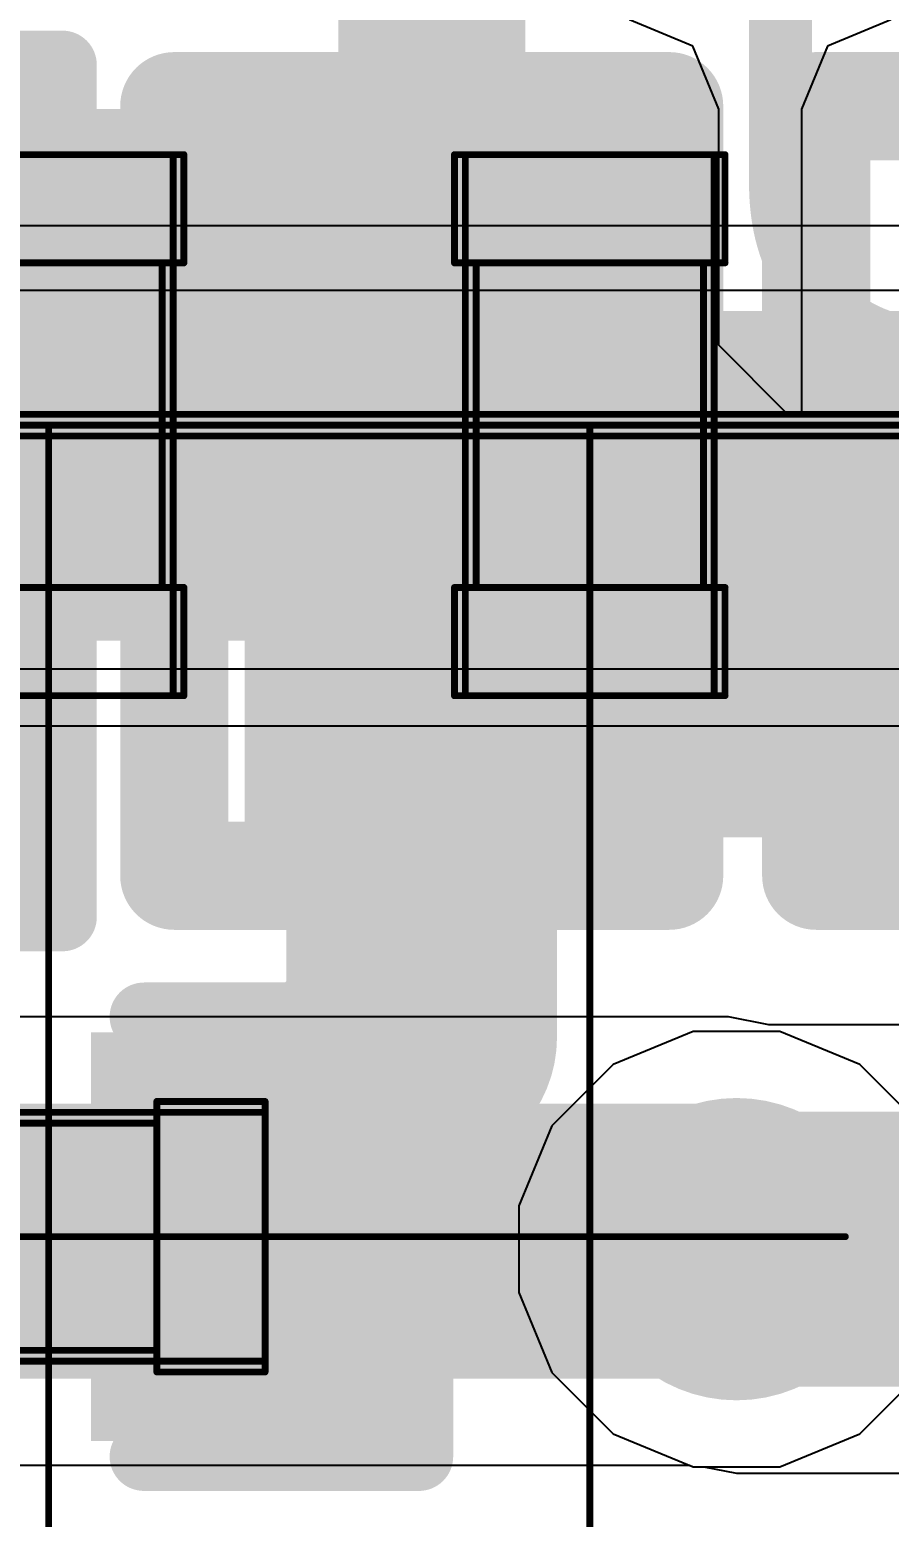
# Model space of a CAD drawing. Header units: inches. Extents: x 0 to 323, y -26 to 38.
# Drawn here: x 16.214 to 17.803, y 0.318 to 3.068 of the extents above; entities that cross this region are included whole.
import ezdxf

# ---------------------------------------------------------------- set-up
doc = ezdxf.new("R2010")
doc.units = ezdxf.units.IN
for name, color, linetype in [('Bottom Layer', 5, 'Continuous'), ('Bottom Overlay', 54, 'Continuous'), ('Bottom Solder', 6, 'Continuous'), ('Drill Drawing', 1, 'Continuous'), ('GND', 76, 'Continuous'), ('Mechanical 3', 76, 'Continuous'), ('Power', 16, 'Continuous'), ('Top Layer', 1, 'Continuous'), ('Top Overlay', 2, 'Continuous'), ('Top Paste', 8, 'Continuous'), ('Top Solder', 216, 'Continuous'), ('Via Holes', 16, 'Continuous')]:
    doc.layers.add(name, color=color, linetype=linetype)
doc.styles.add('Arial', font='', dxfattribs={"height": 0.2})
doc.styles.get('Arial').set_extended_font_data('Arial')

# ---------------------------------------------------------------- blocks, each defined once
blk = doc.blocks.new('IND_0402_26')
at = {"layer": 'Top Layer'}
for points in [[(-0.55, 0.3), (-0.15, 0.3), (-0.15, -0.3), (-0.55, -0.3)], [(0.15, 0.3), (0.55, 0.3), (0.55, -0.3), (0.15, -0.3)]]:
    blk.add_hatch(color=1, dxfattribs=at).paths.add_polyline_path(points)
at = {"layer": 'Top Paste'}
for points in [[(-0.55, 0.3), (-0.15, 0.3), (-0.15, -0.3), (-0.55, -0.3)], [(0.15, 0.3), (0.55, 0.3), (0.55, -0.3), (0.15, -0.3)]]:
    blk.add_hatch(color=8, dxfattribs=at).paths.add_polyline_path(points)
at = {"layer": 'Top Solder'}
for points in [[(-0.55, 0.3), (-0.15, 0.3), (-0.15, -0.3), (-0.55, -0.3)], [(0.15, 0.3), (0.55, 0.3), (0.55, -0.3), (0.15, -0.3)]]:
    blk.add_hatch(color=216, dxfattribs=at).paths.add_polyline_path(points)
at = {"layer": 'Top Overlay'}
for points in [[(-0.3048, 0.4572, 0.2, 0.2, 0), (-0.7112, 0.4572, 0.2, 0.2, 0)], [(-0.7112, -0.4572, 0.2, 0.2, 0), (-0.7112, 0.4572, 0.2, 0.2, 0)], [(0.7112, 0.4572, 0.2, 0.2, 0), (-0.3048, 0.4572, 0.2, 0.2, 0)], [(0.7112, -0.4572, 0.2, 0.2, 0), (0.7112, 0.4572, 0.2, 0.2, 0)], [(-0.3048, -0.4572, 0.2, 0.2, 0), (-0.7112, -0.4572, 0.2, 0.2, 0)], [(0.7112, -0.4572, 0.2, 0.2, 0), (-0.3048, -0.4572, 0.2, 0.2, 0)]]:
    blk.add_lwpolyline(points, format="xyseb", dxfattribs=at)
for points in [[(-0.7612, 0.4572, 0.1, 0.1, 1), (-0.6612, 0.4572, 0.1, 0.1, 1)], [(-0.7612, 0.4572, 0.1, 0.1, 1), (-0.6612, 0.4572, 0.1, 0.1, 1)], [(-0.3548, 0.4572, 0.1, 0.1, 1), (-0.2548, 0.4572, 0.1, 0.1, 1)], [(-0.3548, 0.4572, 0.1, 0.1, 1), (-0.2548, 0.4572, 0.1, 0.1, 1)], [(0.6612, 0.4572, 0.1, 0.1, 1), (0.7612, 0.4572, 0.1, 0.1, 1)], [(0.6612, 0.4572, 0.1, 0.1, 1), (0.7612, 0.4572, 0.1, 0.1, 1)], [(-0.7612, -0.4572, 0.1, 0.1, 1), (-0.6612, -0.4572, 0.1, 0.1, 1)], [(-0.7612, -0.4572, 0.1, 0.1, 1), (-0.6612, -0.4572, 0.1, 0.1, 1)], [(-0.3548, -0.4572, 0.1, 0.1, 1), (-0.2548, -0.4572, 0.1, 0.1, 1)], [(-0.3548, -0.4572, 0.1, 0.1, 1), (-0.2548, -0.4572, 0.1, 0.1, 1)], [(0.6612, -0.4572, 0.1, 0.1, 1), (0.7612, -0.4572, 0.1, 0.1, 1)], [(0.6612, -0.4572, 0.1, 0.1, 1), (0.7612, -0.4572, 0.1, 0.1, 1)]]:
    blk.add_lwpolyline(points, format="xyseb", close=True, dxfattribs=at)
blk = doc.blocks.new('IND_0402_27')
at = {"layer": 'Top Layer'}
for points in [[(-0.55, 0.3), (-0.15, 0.3), (-0.15, -0.3), (-0.55, -0.3)], [(0.15, 0.3), (0.55, 0.3), (0.55, -0.3), (0.15, -0.3)]]:
    blk.add_hatch(color=1, dxfattribs=at).paths.add_polyline_path(points)
at = {"layer": 'Top Paste'}
for points in [[(-0.55, 0.3), (-0.15, 0.3), (-0.15, -0.3), (-0.55, -0.3)], [(0.15, 0.3), (0.55, 0.3), (0.55, -0.3), (0.15, -0.3)]]:
    blk.add_hatch(color=8, dxfattribs=at).paths.add_polyline_path(points)
at = {"layer": 'Top Solder'}
for points in [[(-0.55, 0.3), (-0.15, 0.3), (-0.15, -0.3), (-0.55, -0.3)], [(0.15, 0.3), (0.55, 0.3), (0.55, -0.3), (0.15, -0.3)]]:
    blk.add_hatch(color=216, dxfattribs=at).paths.add_polyline_path(points)
at = {"layer": 'Top Overlay'}
for points in [[(-0.3048, 0.4572, 0.2, 0.2, 0), (-0.7112, 0.4572, 0.2, 0.2, 0)], [(-0.7112, -0.4572, 0.2, 0.2, 0), (-0.7112, 0.4572, 0.2, 0.2, 0)], [(0.7112, 0.4572, 0.2, 0.2, 0), (-0.3048, 0.4572, 0.2, 0.2, 0)], [(0.7112, -0.4572, 0.2, 0.2, 0), (0.7112, 0.4572, 0.2, 0.2, 0)], [(-0.3048, -0.4572, 0.2, 0.2, 0), (-0.7112, -0.4572, 0.2, 0.2, 0)], [(0.7112, -0.4572, 0.2, 0.2, 0), (-0.3048, -0.4572, 0.2, 0.2, 0)]]:
    blk.add_lwpolyline(points, format="xyseb", dxfattribs=at)
for points in [[(-0.7612, 0.4572, 0.1, 0.1, 1), (-0.6612, 0.4572, 0.1, 0.1, 1)], [(-0.7612, 0.4572, 0.1, 0.1, 1), (-0.6612, 0.4572, 0.1, 0.1, 1)], [(-0.3548, 0.4572, 0.1, 0.1, 1), (-0.2548, 0.4572, 0.1, 0.1, 1)], [(-0.3548, 0.4572, 0.1, 0.1, 1), (-0.2548, 0.4572, 0.1, 0.1, 1)], [(0.6612, 0.4572, 0.1, 0.1, 1), (0.7612, 0.4572, 0.1, 0.1, 1)], [(0.6612, 0.4572, 0.1, 0.1, 1), (0.7612, 0.4572, 0.1, 0.1, 1)], [(-0.7612, -0.4572, 0.1, 0.1, 1), (-0.6612, -0.4572, 0.1, 0.1, 1)], [(-0.7612, -0.4572, 0.1, 0.1, 1), (-0.6612, -0.4572, 0.1, 0.1, 1)], [(-0.3548, -0.4572, 0.1, 0.1, 1), (-0.2548, -0.4572, 0.1, 0.1, 1)], [(-0.3548, -0.4572, 0.1, 0.1, 1), (-0.2548, -0.4572, 0.1, 0.1, 1)], [(0.6612, -0.4572, 0.1, 0.1, 1), (0.7612, -0.4572, 0.1, 0.1, 1)], [(0.6612, -0.4572, 0.1, 0.1, 1), (0.7612, -0.4572, 0.1, 0.1, 1)]]:
    blk.add_lwpolyline(points, format="xyseb", close=True, dxfattribs=at)
blk = doc.blocks.new('C___0402_33')
at = {"layer": 'Top Layer'}
for points in [[(-0.6985, -0.3175), (-0.6985, 0.3175), (-0.2413, 0.3175), (-0.2413, -0.3175)], [(0.2413, -0.3175), (0.2413, 0.3175), (0.6985, 0.3175), (0.6985, -0.3175)]]:
    blk.add_hatch(color=1, dxfattribs=at).paths.add_polyline_path(points)
at = {"layer": 'Top Paste'}
for points in [[(-0.6985, -0.3175), (-0.6985, 0.3175), (-0.2413, 0.3175), (-0.2413, -0.3175)], [(0.2413, -0.3175), (0.2413, 0.3175), (0.6985, 0.3175), (0.6985, -0.3175)]]:
    blk.add_hatch(color=8, dxfattribs=at).paths.add_polyline_path(points)
at = {"layer": 'Top Solder'}
for points in [[(-0.7585, -0.3775), (-0.7585, 0.3775), (-0.1813, 0.3775), (-0.1813, -0.3775)], [(0.1813, -0.3775), (0.1813, 0.3775), (0.7585, 0.3775), (0.7585, -0.3775)]]:
    blk.add_hatch(color=216, dxfattribs=at).paths.add_polyline_path(points)
at = {"layer": 'Top Overlay'}
for points in [[(-0.2794, 0.4064, 0.127, 0.127, 0), (-0.7874, 0.4064, 0.127, 0.127, 0)], [(-0.7874, -0.4064, 0.127, 0.127, 0), (-0.7874, 0.4064, 0.127, 0.127, 0)], [(0.7874, 0.4064, 0.127, 0.127, 0), (0.2794, 0.4064, 0.127, 0.127, 0)], [(0.7874, -0.4064, 0.127, 0.127, 0), (0.7874, 0.4064, 0.127, 0.127, 0)], [(-0.2794, -0.4064, 0.127, 0.127, 0), (-0.7874, -0.4064, 0.127, 0.127, 0)], [(0.7874, -0.4064, 0.127, 0.127, 0), (0.2794, -0.4064, 0.127, 0.127, 0)]]:
    blk.add_lwpolyline(points, format="xyseb", dxfattribs=at)
for points in [[(-0.8191, 0.4064, 0.0635, 0.0635, 1), (-0.7556, 0.4064, 0.0635, 0.0635, 1)], [(-0.8191, 0.4064, 0.0635, 0.0635, 1), (-0.7556, 0.4064, 0.0635, 0.0635, 1)], [(-0.3111, 0.4064, 0.0635, 0.0635, 1), (-0.2477, 0.4064, 0.0635, 0.0635, 1)], [(0.2477, 0.4064, 0.0635, 0.0635, 1), (0.3111, 0.4064, 0.0635, 0.0635, 1)], [(0.7556, 0.4064, 0.0635, 0.0635, 1), (0.8191, 0.4064, 0.0635, 0.0635, 1)], [(0.7556, 0.4064, 0.0635, 0.0635, 1), (0.8191, 0.4064, 0.0635, 0.0635, 1)], [(-0.8191, -0.4064, 0.0635, 0.0635, 1), (-0.7556, -0.4064, 0.0635, 0.0635, 1)], [(-0.8191, -0.4064, 0.0635, 0.0635, 1), (-0.7556, -0.4064, 0.0635, 0.0635, 1)], [(-0.3111, -0.4064, 0.0635, 0.0635, 1), (-0.2477, -0.4064, 0.0635, 0.0635, 1)], [(0.2477, -0.4064, 0.0635, 0.0635, 1), (0.3111, -0.4064, 0.0635, 0.0635, 1)], [(0.7556, -0.4064, 0.0635, 0.0635, 1), (0.8191, -0.4064, 0.0635, 0.0635, 1)], [(0.7556, -0.4064, 0.0635, 0.0635, 1), (0.8191, -0.4064, 0.0635, 0.0635, 1)]]:
    blk.add_lwpolyline(points, format="xyseb", close=True, dxfattribs=at)
blk = doc.blocks.new('C___0402_35')
at = {"layer": 'Top Layer'}
for points in [[(-0.6985, -0.3175), (-0.6985, 0.3175), (-0.2413, 0.3175), (-0.2413, -0.3175)], [(0.2413, -0.3175), (0.2413, 0.3175), (0.6985, 0.3175), (0.6985, -0.3175)]]:
    blk.add_hatch(color=1, dxfattribs=at).paths.add_polyline_path(points)
at = {"layer": 'Top Paste'}
for points in [[(-0.6985, -0.3175), (-0.6985, 0.3175), (-0.2413, 0.3175), (-0.2413, -0.3175)], [(0.2413, -0.3175), (0.2413, 0.3175), (0.6985, 0.3175), (0.6985, -0.3175)]]:
    blk.add_hatch(color=8, dxfattribs=at).paths.add_polyline_path(points)
at = {"layer": 'Top Solder'}
for points in [[(-0.7585, -0.3775), (-0.7585, 0.3775), (-0.1813, 0.3775), (-0.1813, -0.3775)], [(0.1813, -0.3775), (0.1813, 0.3775), (0.7585, 0.3775), (0.7585, -0.3775)]]:
    blk.add_hatch(color=216, dxfattribs=at).paths.add_polyline_path(points)
at = {"layer": 'Top Overlay'}
for points in [[(-0.7874, 0.4064, 0.127, 0.127, 0), (-0.7874, -0.4064, 0.127, 0.127, 0)], [(-0.2794, 0.4064, 0.127, 0.127, 0), (-0.7874, 0.4064, 0.127, 0.127, 0)], [(0.7874, 0.4064, 0.127, 0.127, 0), (0.2794, 0.4064, 0.127, 0.127, 0)], [(0.7874, 0.4064, 0.127, 0.127, 0), (0.7874, -0.4064, 0.127, 0.127, 0)], [(-0.2794, -0.4064, 0.127, 0.127, 0), (-0.7874, -0.4064, 0.127, 0.127, 0)], [(0.7874, -0.4064, 0.127, 0.127, 0), (0.2794, -0.4064, 0.127, 0.127, 0)]]:
    blk.add_lwpolyline(points, format="xyseb", dxfattribs=at)
for points in [[(-0.8191, 0.4064, 0.0635, 0.0635, 1), (-0.7556, 0.4064, 0.0635, 0.0635, 1)], [(-0.8191, 0.4064, 0.0635, 0.0635, 1), (-0.7556, 0.4064, 0.0635, 0.0635, 1)], [(-0.3111, 0.4064, 0.0635, 0.0635, 1), (-0.2477, 0.4064, 0.0635, 0.0635, 1)], [(0.2477, 0.4064, 0.0635, 0.0635, 1), (0.3111, 0.4064, 0.0635, 0.0635, 1)], [(0.7556, 0.4064, 0.0635, 0.0635, 1), (0.8191, 0.4064, 0.0635, 0.0635, 1)], [(0.7556, 0.4064, 0.0635, 0.0635, 1), (0.8191, 0.4064, 0.0635, 0.0635, 1)], [(-0.8191, -0.4064, 0.0635, 0.0635, 1), (-0.7556, -0.4064, 0.0635, 0.0635, 1)], [(-0.8191, -0.4064, 0.0635, 0.0635, 1), (-0.7556, -0.4064, 0.0635, 0.0635, 1)], [(-0.3111, -0.4064, 0.0635, 0.0635, 1), (-0.2477, -0.4064, 0.0635, 0.0635, 1)], [(0.2477, -0.4064, 0.0635, 0.0635, 1), (0.3111, -0.4064, 0.0635, 0.0635, 1)], [(0.7556, -0.4064, 0.0635, 0.0635, 1), (0.8191, -0.4064, 0.0635, 0.0635, 1)], [(0.7556, -0.4064, 0.0635, 0.0635, 1), (0.8191, -0.4064, 0.0635, 0.0635, 1)]]:
    blk.add_lwpolyline(points, format="xyseb", close=True, dxfattribs=at)

msp = doc.modelspace()

# ---------------------------------------------------------------- hatches: boundary and pattern name
at = {"layer": 'Bottom Layer'}
h = msp.add_hatch(color=5, dxfattribs=at)
edge = h.paths.add_edge_path()
edge.add_arc((17.5204, 0.8138), 0.25, 0, 360)
at = {"layer": 'Bottom Solder'}
h = msp.add_hatch(color=6, dxfattribs=at)
edge = h.paths.add_edge_path()
edge.add_arc((17.5204, 0.8138), 0.15, 0, 360)
at = {"layer": 'GND'}
h = msp.add_hatch(color=76, dxfattribs=at)
edge = h.paths.add_edge_path()
edge.add_arc((17.5204, 0.8138), 0.25, 0, 360)
at = {"layer": 'Power'}
h = msp.add_hatch(color=16, dxfattribs=at)
edge = h.paths.add_edge_path()
edge.add_arc((17.5204, 0.8138), 0.25, 0, 360)
at = {"layer": 'Top Layer'}
for points in [[(15.5448, 2.3622), (17.3228, 2.3622), (17.3228, 2.921), (15.5448, 2.921)], [(16.6116, 1.5748), (18.4404, 1.5748), (18.4404, 2.1336), (16.6116, 2.1336)]]:
    msp.add_hatch(color=1, dxfattribs=at).paths.add_polyline_path(points)
h = msp.add_hatch(color=1, dxfattribs=at)
edge = h.paths.add_edge_path()
edge.add_arc((17.5204, 0.8138), 0.25, 0, 360)
at = {"layer": 'Top Solder'}
h = msp.add_hatch(color=216, dxfattribs=at)
edge = h.paths.add_edge_path()
edge.add_arc((17.5204, 0.8138), 0.15, 0, 360)
at = {"layer": 'Via Holes'}
h = msp.add_hatch(color=7, dxfattribs=at)
edge = h.paths.add_edge_path()
edge.add_arc((17.5204, 0.8138), 0.15, 0, 360)

# ---------------------------------------------------------------- linework, layer by layer
at = {"layer": 'Bottom Layer'}
for p, q in [((20.3022, 2.5857), (11.7676, 2.5857)), ((15.7394, 1.8865), (19.4478, 1.8865)), ((17.4403, 1.2162), (17.2924, 1.155)), ((17.6004, 1.2162), (17.4403, 1.2162)), ((17.7483, 1.155), (17.6004, 1.2162)), ((17.2924, 1.155), (17.1793, 1.0418)), ((17.8615, 1.0418), (17.7483, 1.155)), ((17.1793, 1.0418), (17.118, 0.8939)), ((17.118, 0.8939), (17.118, 0.7338)), ((17.118, 0.7338), (17.1793, 0.5859)), ((17.1793, 0.5859), (17.2924, 0.4727)), ((17.7483, 0.4727), (17.8615, 0.5859)), ((17.2924, 0.4727), (17.4403, 0.4114)), ((17.6004, 0.4114), (17.7483, 0.4727)), ((17.4403, 0.4114), (17.6004, 0.4114))]:
    msp.add_line(p, q, dxfattribs=at)
msp.add_lwpolyline([(11.5341, 2.2361, 0.381, 0.381, 0), (20.3022, 2.2361, 0.381, 0.381, 0)], format="xyseb", dxfattribs=at)
at = {"layer": 'Drill Drawing'}
for points in [[(17.7744, 0.8138, 0.0508, 0.0508, 1), (17.2664, 0.8138, 0.0508, 0.0508, 1)], [(17.2537, 0.8138, 0.0254, 0.0254, 1), (17.2791, 0.8138, 0.0254, 0.0254, 1)], [(17.7617, 0.8138, 0.0254, 0.0254, 1), (17.7871, 0.8138, 0.0254, 0.0254, 1)]]:
    msp.add_lwpolyline(points, format="xyseb", close=True, dxfattribs=at)
at = {"layer": 'GND'}
for p, q in [((17.4403, 1.2162), (17.2924, 1.155)), ((17.6004, 1.2162), (17.4403, 1.2162)), ((17.7483, 1.155), (17.6004, 1.2162)), ((17.2924, 1.155), (17.1793, 1.0418)), ((17.8615, 1.0418), (17.7483, 1.155)), ((17.1793, 1.0418), (17.118, 0.8939)), ((17.118, 0.8939), (17.118, 0.7338)), ((17.118, 0.7338), (17.1793, 0.5859)), ((17.1793, 0.5859), (17.2924, 0.4727)), ((17.7483, 0.4727), (17.8615, 0.5859)), ((17.2924, 0.4727), (17.4403, 0.4114)), ((17.6004, 0.4114), (17.7483, 0.4727)), ((17.4403, 0.4114), (17.6004, 0.4114))]:
    msp.add_line(p, q, dxfattribs=at)
at = {"layer": 'Mechanical 3'}
for points in [[(16.0192, 2.8368, 0.0127, 0.0127, 0), (16.4792, 2.8368, 0.0127, 0.0127, 0)], [(16.4792, 2.8368, 0.0127, 0.0127, 0), (16.4992, 2.8368, 0.0127, 0.0127, 0)], [(16.4792, 1.8368, 0.0127, 0.0127, 0), (16.4792, 2.8368, 0.0127, 0.0127, 0)], [(16.4992, 2.6368, 0.0127, 0.0127, 0), (16.4992, 2.8368, 0.0127, 0.0127, 0)], [(16.9992, 2.8368, 0.0127, 0.0127, 0), (17.0192, 2.8368, 0.0127, 0.0127, 0)], [(16.9992, 2.6368, 0.0127, 0.0127, 0), (16.9992, 2.8368, 0.0127, 0.0127, 0)], [(17.0192, 1.8368, 0.0127, 0.0127, 0), (17.0192, 2.8368, 0.0127, 0.0127, 0)], [(17.0192, 2.8368, 0.0127, 0.0127, 0), (17.4792, 2.8368, 0.0127, 0.0127, 0)], [(17.4792, 1.8368, 0.0127, 0.0127, 0), (17.4792, 2.8368, 0.0127, 0.0127, 0)], [(17.4792, 2.8368, 0.0127, 0.0127, 0), (17.4992, 2.8368, 0.0127, 0.0127, 0)], [(17.4992, 2.6368, 0.0127, 0.0127, 0), (17.4992, 2.8368, 0.0127, 0.0127, 0)], [(16.0192, 2.6368, 0.0127, 0.0127, 0), (16.4792, 2.6368, 0.0127, 0.0127, 0)], [(16.4592, 2.0368, 0.0127, 0.0127, 0), (16.4592, 2.6368, 0.0127, 0.0127, 0)], [(16.4792, 2.6368, 0.0127, 0.0127, 0), (16.4992, 2.6368, 0.0127, 0.0127, 0)], [(16.9992, 2.6368, 0.0127, 0.0127, 0), (17.0192, 2.6368, 0.0127, 0.0127, 0)], [(17.0192, 2.6368, 0.0127, 0.0127, 0), (17.4792, 2.6368, 0.0127, 0.0127, 0)], [(17.0392, 2.0368, 0.0127, 0.0127, 0), (17.0392, 2.6368, 0.0127, 0.0127, 0)], [(17.4592, 2.0368, 0.0127, 0.0127, 0), (17.4592, 2.6368, 0.0127, 0.0127, 0)], [(17.4792, 2.6368, 0.0127, 0.0127, 0), (17.4992, 2.6368, 0.0127, 0.0127, 0)], [(12.9492, 2.3368, 0.0127, 0.0127, 0), (20.8939, 2.3368, 0.0127, 0.0127, 0)], [(12.9492, 2.3368, 0.0127, 0.0127, 0), (20.8939, 2.3368, 0.0127, 0.0127, 0)], [(13.9492, 2.3568, 0.0127, 0.0127, 0), (21.8939, 2.3568, 0.0127, 0.0127, 0)], [(13.9492, 2.3568, 0.0127, 0.0127, 0), (21.8939, 2.3568, 0.0127, 0.0127, 0)], [(15.2492, 2.3368, 0.0127, 0.0127, 0), (23.1939, 2.3368, 0.0127, 0.0127, 0)], [(15.2492, 2.3368, 0.0127, 0.0127, 0), (23.1939, 2.3368, 0.0127, 0.0127, 0)], [(16.2492, -1.6356, 0.0127, 0.0127, 0), (16.2492, 2.3368, 0.0127, 0.0127, 0)], [(16.2492, -1.6356, 0.0127, 0.0127, 0), (16.2492, 2.3368, 0.0127, 0.0127, 0)], [(16.2492, 2.3368, 0.0127, 0.0127, 0), (24.1939, 2.3368, 0.0127, 0.0127, 0)], [(16.2492, 2.3368, 0.0127, 0.0127, 0), (24.1939, 2.3368, 0.0127, 0.0127, 0)], [(17.2492, -1.6356, 0.0127, 0.0127, 0), (17.2492, 2.3368, 0.0127, 0.0127, 0)], [(17.2492, -1.6356, 0.0127, 0.0127, 0), (17.2492, 2.3368, 0.0127, 0.0127, 0)], [(17.2492, 2.3368, 0.0127, 0.0127, 0), (25.1939, 2.3368, 0.0127, 0.0127, 0)], [(17.2492, 2.3368, 0.0127, 0.0127, 0), (25.1939, 2.3368, 0.0127, 0.0127, 0)], [(11.7492, 2.3168, 0.0127, 0.0127, 0), (19.6939, 2.3168, 0.0127, 0.0127, 0)], [(11.7492, 2.3168, 0.0127, 0.0127, 0), (19.6939, 2.3168, 0.0127, 0.0127, 0)], [(16.0192, 2.0368, 0.0127, 0.0127, 0), (16.4792, 2.0368, 0.0127, 0.0127, 0)], [(16.4792, 2.0368, 0.0127, 0.0127, 0), (16.4992, 2.0368, 0.0127, 0.0127, 0)], [(16.4992, 1.8368, 0.0127, 0.0127, 0), (16.4992, 2.0368, 0.0127, 0.0127, 0)], [(16.9992, 1.8368, 0.0127, 0.0127, 0), (16.9992, 2.0368, 0.0127, 0.0127, 0)], [(16.9992, 2.0368, 0.0127, 0.0127, 0), (17.0192, 2.0368, 0.0127, 0.0127, 0)], [(17.0192, 2.0368, 0.0127, 0.0127, 0), (17.4792, 2.0368, 0.0127, 0.0127, 0)], [(17.4792, 2.0368, 0.0127, 0.0127, 0), (17.4992, 2.0368, 0.0127, 0.0127, 0)], [(17.4992, 1.8368, 0.0127, 0.0127, 0), (17.4992, 2.0368, 0.0127, 0.0127, 0)], [(16.0192, 1.8368, 0.0127, 0.0127, 0), (16.4792, 1.8368, 0.0127, 0.0127, 0)], [(16.4792, 1.8368, 0.0127, 0.0127, 0), (16.4992, 1.8368, 0.0127, 0.0127, 0)], [(16.9992, 1.8368, 0.0127, 0.0127, 0), (17.0192, 1.8368, 0.0127, 0.0127, 0)], [(17.0192, 1.8368, 0.0127, 0.0127, 0), (17.4792, 1.8368, 0.0127, 0.0127, 0)], [(17.4792, 1.8368, 0.0127, 0.0127, 0), (17.4992, 1.8368, 0.0127, 0.0127, 0)], [(15.6492, 1.0668, 0.0127, 0.0127, 0), (16.6492, 1.0668, 0.0127, 0.0127, 0)], [(16.4492, 1.0868, 0.0127, 0.0127, 0), (16.6492, 1.0868, 0.0127, 0.0127, 0)], [(16.4492, 1.0668, 0.0127, 0.0127, 0), (16.4492, 1.0868, 0.0127, 0.0127, 0)], [(16.4492, 0.6068, 0.0127, 0.0127, 0), (16.4492, 1.0668, 0.0127, 0.0127, 0)], [(16.6492, 1.0668, 0.0127, 0.0127, 0), (16.6492, 1.0868, 0.0127, 0.0127, 0)], [(16.6492, 0.6068, 0.0127, 0.0127, 0), (16.6492, 1.0668, 0.0127, 0.0127, 0)], [(15.8492, 1.0468, 0.0127, 0.0127, 0), (16.4492, 1.0468, 0.0127, 0.0127, 0)], [(13.7492, 0.8368, 0.0127, 0.0127, 0), (17.7216, 0.8368, 0.0127, 0.0127, 0)], [(13.7492, 0.8368, 0.0127, 0.0127, 0), (17.7216, 0.8368, 0.0127, 0.0127, 0)], [(15.8492, 0.6268, 0.0127, 0.0127, 0), (16.4492, 0.6268, 0.0127, 0.0127, 0)], [(15.6492, 0.6068, 0.0127, 0.0127, 0), (16.6492, 0.6068, 0.0127, 0.0127, 0)], [(16.4492, 0.5868, 0.0127, 0.0127, 0), (16.4492, 0.6068, 0.0127, 0.0127, 0)], [(16.6492, 0.5868, 0.0127, 0.0127, 0), (16.6492, 0.6068, 0.0127, 0.0127, 0)], [(16.4492, 0.5868, 0.0127, 0.0127, 0), (16.6492, 0.5868, 0.0127, 0.0127, 0)]]:
    msp.add_lwpolyline(points, format="xyseb", dxfattribs=at)
for points in [[(16.476, 2.8368, 0.00635, 0.00635, 1), (16.4824, 2.8368, 0.00635, 0.00635, 1)], [(16.476, 2.8368, 0.00635, 0.00635, 1), (16.4824, 2.8368, 0.00635, 0.00635, 1)], [(16.476, 2.8368, 0.00635, 0.00635, 1), (16.4824, 2.8368, 0.00635, 0.00635, 1)], [(16.496, 2.8368, 0.00635, 0.00635, 1), (16.5024, 2.8368, 0.00635, 0.00635, 1)], [(16.496, 2.8368, 0.00635, 0.00635, 1), (16.5024, 2.8368, 0.00635, 0.00635, 1)], [(16.996, 2.8368, 0.00635, 0.00635, 1), (17.0024, 2.8368, 0.00635, 0.00635, 1)], [(16.996, 2.8368, 0.00635, 0.00635, 1), (17.0024, 2.8368, 0.00635, 0.00635, 1)], [(17.016, 2.8368, 0.00635, 0.00635, 1), (17.0224, 2.8368, 0.00635, 0.00635, 1)], [(17.016, 2.8368, 0.00635, 0.00635, 1), (17.0224, 2.8368, 0.00635, 0.00635, 1)], [(17.016, 2.8368, 0.00635, 0.00635, 1), (17.0224, 2.8368, 0.00635, 0.00635, 1)], [(17.476, 2.8368, 0.00635, 0.00635, 1), (17.4824, 2.8368, 0.00635, 0.00635, 1)], [(17.476, 2.8368, 0.00635, 0.00635, 1), (17.4824, 2.8368, 0.00635, 0.00635, 1)], [(17.476, 2.8368, 0.00635, 0.00635, 1), (17.4824, 2.8368, 0.00635, 0.00635, 1)], [(17.496, 2.8368, 0.00635, 0.00635, 1), (17.5024, 2.8368, 0.00635, 0.00635, 1)], [(17.496, 2.8368, 0.00635, 0.00635, 1), (17.5024, 2.8368, 0.00635, 0.00635, 1)], [(16.456, 2.6368, 0.00635, 0.00635, 1), (16.4624, 2.6368, 0.00635, 0.00635, 1)], [(16.476, 2.6368, 0.00635, 0.00635, 1), (16.4824, 2.6368, 0.00635, 0.00635, 1)], [(16.476, 2.6368, 0.00635, 0.00635, 1), (16.4824, 2.6368, 0.00635, 0.00635, 1)], [(16.496, 2.6368, 0.00635, 0.00635, 1), (16.5024, 2.6368, 0.00635, 0.00635, 1)], [(16.496, 2.6368, 0.00635, 0.00635, 1), (16.5024, 2.6368, 0.00635, 0.00635, 1)], [(16.996, 2.6368, 0.00635, 0.00635, 1), (17.0024, 2.6368, 0.00635, 0.00635, 1)], [(16.996, 2.6368, 0.00635, 0.00635, 1), (17.0024, 2.6368, 0.00635, 0.00635, 1)], [(17.016, 2.6368, 0.00635, 0.00635, 1), (17.0224, 2.6368, 0.00635, 0.00635, 1)], [(17.016, 2.6368, 0.00635, 0.00635, 1), (17.0224, 2.6368, 0.00635, 0.00635, 1)], [(17.036, 2.6368, 0.00635, 0.00635, 1), (17.0424, 2.6368, 0.00635, 0.00635, 1)], [(17.456, 2.6368, 0.00635, 0.00635, 1), (17.4624, 2.6368, 0.00635, 0.00635, 1)], [(17.476, 2.6368, 0.00635, 0.00635, 1), (17.4824, 2.6368, 0.00635, 0.00635, 1)], [(17.476, 2.6368, 0.00635, 0.00635, 1), (17.4824, 2.6368, 0.00635, 0.00635, 1)], [(17.496, 2.6368, 0.00635, 0.00635, 1), (17.5024, 2.6368, 0.00635, 0.00635, 1)], [(17.496, 2.6368, 0.00635, 0.00635, 1), (17.5024, 2.6368, 0.00635, 0.00635, 1)], [(16.246, 2.3368, 0.00635, 0.00635, 1), (16.2524, 2.3368, 0.00635, 0.00635, 1)], [(16.246, 2.3368, 0.00635, 0.00635, 1), (16.2524, 2.3368, 0.00635, 0.00635, 1)], [(16.246, 2.3368, 0.00635, 0.00635, 1), (16.2524, 2.3368, 0.00635, 0.00635, 1)], [(16.246, 2.3368, 0.00635, 0.00635, 1), (16.2524, 2.3368, 0.00635, 0.00635, 1)], [(16.2524, 2.3368, 0.00635, 0.00635, 1), (16.246, 2.3368, 0.00635, 0.00635, 1)], [(16.2524, 2.3368, 0.00635, 0.00635, 1), (16.246, 2.3368, 0.00635, 0.00635, 1)], [(16.2444, 2.3368, 0.00317, 0.00317, 1), (16.2476, 2.3368, 0.00317, 0.00317, 1)], [(16.2444, 2.3368, 0.00317, 0.00317, 1), (16.2476, 2.3368, 0.00317, 0.00317, 1)], [(16.2508, 2.3368, 0.00317, 0.00317, 1), (16.254, 2.3368, 0.00317, 0.00317, 1)], [(16.2508, 2.3368, 0.00317, 0.00317, 1), (16.254, 2.3368, 0.00317, 0.00317, 1)], [(17.246, 2.3368, 0.00635, 0.00635, 1), (17.2524, 2.3368, 0.00635, 0.00635, 1)], [(17.246, 2.3368, 0.00635, 0.00635, 1), (17.2524, 2.3368, 0.00635, 0.00635, 1)], [(17.246, 2.3368, 0.00635, 0.00635, 1), (17.2524, 2.3368, 0.00635, 0.00635, 1)], [(17.246, 2.3368, 0.00635, 0.00635, 1), (17.2524, 2.3368, 0.00635, 0.00635, 1)], [(17.2524, 2.3368, 0.00635, 0.00635, 1), (17.246, 2.3368, 0.00635, 0.00635, 1)], [(17.2524, 2.3368, 0.00635, 0.00635, 1), (17.246, 2.3368, 0.00635, 0.00635, 1)], [(17.2444, 2.3368, 0.00317, 0.00317, 1), (17.2476, 2.3368, 0.00317, 0.00317, 1)], [(17.2444, 2.3368, 0.00317, 0.00317, 1), (17.2476, 2.3368, 0.00317, 0.00317, 1)], [(17.2508, 2.3368, 0.00317, 0.00317, 1), (17.254, 2.3368, 0.00317, 0.00317, 1)], [(17.2508, 2.3368, 0.00317, 0.00317, 1), (17.254, 2.3368, 0.00317, 0.00317, 1)], [(16.456, 2.0368, 0.00635, 0.00635, 1), (16.4624, 2.0368, 0.00635, 0.00635, 1)], [(16.476, 2.0368, 0.00635, 0.00635, 1), (16.4824, 2.0368, 0.00635, 0.00635, 1)], [(16.476, 2.0368, 0.00635, 0.00635, 1), (16.4824, 2.0368, 0.00635, 0.00635, 1)], [(16.496, 2.0368, 0.00635, 0.00635, 1), (16.5024, 2.0368, 0.00635, 0.00635, 1)], [(16.496, 2.0368, 0.00635, 0.00635, 1), (16.5024, 2.0368, 0.00635, 0.00635, 1)], [(16.996, 2.0368, 0.00635, 0.00635, 1), (17.0024, 2.0368, 0.00635, 0.00635, 1)], [(16.996, 2.0368, 0.00635, 0.00635, 1), (17.0024, 2.0368, 0.00635, 0.00635, 1)], [(17.016, 2.0368, 0.00635, 0.00635, 1), (17.0224, 2.0368, 0.00635, 0.00635, 1)], [(17.016, 2.0368, 0.00635, 0.00635, 1), (17.0224, 2.0368, 0.00635, 0.00635, 1)], [(17.036, 2.0368, 0.00635, 0.00635, 1), (17.0424, 2.0368, 0.00635, 0.00635, 1)], [(17.456, 2.0368, 0.00635, 0.00635, 1), (17.4624, 2.0368, 0.00635, 0.00635, 1)], [(17.476, 2.0368, 0.00635, 0.00635, 1), (17.4824, 2.0368, 0.00635, 0.00635, 1)], [(17.476, 2.0368, 0.00635, 0.00635, 1), (17.4824, 2.0368, 0.00635, 0.00635, 1)], [(17.496, 2.0368, 0.00635, 0.00635, 1), (17.5024, 2.0368, 0.00635, 0.00635, 1)], [(17.496, 2.0368, 0.00635, 0.00635, 1), (17.5024, 2.0368, 0.00635, 0.00635, 1)], [(16.476, 1.8368, 0.00635, 0.00635, 1), (16.4824, 1.8368, 0.00635, 0.00635, 1)], [(16.476, 1.8368, 0.00635, 0.00635, 1), (16.4824, 1.8368, 0.00635, 0.00635, 1)], [(16.476, 1.8368, 0.00635, 0.00635, 1), (16.4824, 1.8368, 0.00635, 0.00635, 1)], [(16.496, 1.8368, 0.00635, 0.00635, 1), (16.5024, 1.8368, 0.00635, 0.00635, 1)], [(16.496, 1.8368, 0.00635, 0.00635, 1), (16.5024, 1.8368, 0.00635, 0.00635, 1)], [(16.996, 1.8368, 0.00635, 0.00635, 1), (17.0024, 1.8368, 0.00635, 0.00635, 1)], [(16.996, 1.8368, 0.00635, 0.00635, 1), (17.0024, 1.8368, 0.00635, 0.00635, 1)], [(17.016, 1.8368, 0.00635, 0.00635, 1), (17.0224, 1.8368, 0.00635, 0.00635, 1)], [(17.016, 1.8368, 0.00635, 0.00635, 1), (17.0224, 1.8368, 0.00635, 0.00635, 1)], [(17.016, 1.8368, 0.00635, 0.00635, 1), (17.0224, 1.8368, 0.00635, 0.00635, 1)], [(17.476, 1.8368, 0.00635, 0.00635, 1), (17.4824, 1.8368, 0.00635, 0.00635, 1)], [(17.476, 1.8368, 0.00635, 0.00635, 1), (17.4824, 1.8368, 0.00635, 0.00635, 1)], [(17.476, 1.8368, 0.00635, 0.00635, 1), (17.4824, 1.8368, 0.00635, 0.00635, 1)], [(17.496, 1.8368, 0.00635, 0.00635, 1), (17.5024, 1.8368, 0.00635, 0.00635, 1)], [(17.496, 1.8368, 0.00635, 0.00635, 1), (17.5024, 1.8368, 0.00635, 0.00635, 1)], [(16.446, 1.0868, 0.00635, 0.00635, 1), (16.4524, 1.0868, 0.00635, 0.00635, 1)], [(16.446, 1.0868, 0.00635, 0.00635, 1), (16.4524, 1.0868, 0.00635, 0.00635, 1)], [(16.446, 1.0668, 0.00635, 0.00635, 1), (16.4524, 1.0668, 0.00635, 0.00635, 1)], [(16.446, 1.0668, 0.00635, 0.00635, 1), (16.4524, 1.0668, 0.00635, 0.00635, 1)], [(16.646, 1.0868, 0.00635, 0.00635, 1), (16.6524, 1.0868, 0.00635, 0.00635, 1)], [(16.646, 1.0868, 0.00635, 0.00635, 1), (16.6524, 1.0868, 0.00635, 0.00635, 1)], [(16.646, 1.0668, 0.00635, 0.00635, 1), (16.6524, 1.0668, 0.00635, 0.00635, 1)], [(16.646, 1.0668, 0.00635, 0.00635, 1), (16.6524, 1.0668, 0.00635, 0.00635, 1)], [(16.646, 1.0668, 0.00635, 0.00635, 1), (16.6524, 1.0668, 0.00635, 0.00635, 1)], [(16.446, 1.0468, 0.00635, 0.00635, 1), (16.4524, 1.0468, 0.00635, 0.00635, 1)], [(17.7184, 0.8368, 0.00635, 0.00635, 1), (17.7247, 0.8368, 0.00635, 0.00635, 1)], [(17.7184, 0.8368, 0.00635, 0.00635, 1), (17.7247, 0.8368, 0.00635, 0.00635, 1)], [(16.446, 0.6268, 0.00635, 0.00635, 1), (16.4524, 0.6268, 0.00635, 0.00635, 1)], [(16.446, 0.6068, 0.00635, 0.00635, 1), (16.4524, 0.6068, 0.00635, 0.00635, 1)], [(16.446, 0.6068, 0.00635, 0.00635, 1), (16.4524, 0.6068, 0.00635, 0.00635, 1)], [(16.646, 0.6068, 0.00635, 0.00635, 1), (16.6524, 0.6068, 0.00635, 0.00635, 1)], [(16.646, 0.6068, 0.00635, 0.00635, 1), (16.6524, 0.6068, 0.00635, 0.00635, 1)], [(16.646, 0.6068, 0.00635, 0.00635, 1), (16.6524, 0.6068, 0.00635, 0.00635, 1)], [(16.446, 0.5868, 0.00635, 0.00635, 1), (16.4524, 0.5868, 0.00635, 0.00635, 1)], [(16.446, 0.5868, 0.00635, 0.00635, 1), (16.4524, 0.5868, 0.00635, 0.00635, 1)], [(16.646, 0.5868, 0.00635, 0.00635, 1), (16.6524, 0.5868, 0.00635, 0.00635, 1)], [(16.646, 0.5868, 0.00635, 0.00635, 1), (16.6524, 0.5868, 0.00635, 0.00635, 1)]]:
    msp.add_lwpolyline(points, format="xyseb", close=True, dxfattribs=at)
at = {"layer": 'Power'}
for p, q in [((19.2566, 2.7054), (11.9174, 2.7054)), ((15.8283, 1.781), (19.37, 1.781)), ((17.5055, 1.2431), (15.8349, 1.2431)), ((17.5804, 1.2282), (17.5055, 1.2431)), ((19.3851, 1.2282), (17.5804, 1.2282)), ((12.1549, 0.4144), (17.4332, 0.4144)), ((17.4332, 0.4144), (17.4403, 0.4114)), ((17.4403, 0.4114), (17.4602, 0.4114)), ((17.4602, 0.4114), (17.5204, 0.3995)), ((17.5204, 0.3995), (28.7726, 0.3995))]:
    msp.add_line(p, q, dxfattribs=at)
for points in [[(11.8127, 2.4438, 0.2083, 0.2083, 0), (17.5409, 2.4438, 0.2083, 0.2083, 0)], [(17.5409, 2.4438, 0.2083, 0.2083, 0), (24.9005, 2.4438, 0.2083, 0.2083, 0)], [(11.9965, 2.0426, 0.2083, 0.2083, 0), (23.5257, 2.0426, 0.2083, 0.2083, 0)], [(12.1549, 0.8287, 0.508, 0.508, 0), (17.5055, 0.8287, 0.508, 0.508, 0)], [(17.5055, 0.8287, 0.508, 0.508, 0), (17.5204, 0.8138, 0.508, 0.508, 0)], [(17.5204, 0.8138, 0.508, 0.508, 0), (28.7726, 0.8138, 0.508, 0.508, 0)]]:
    msp.add_lwpolyline(points, format="xyseb", dxfattribs=at)
for points in [[(17.4888, 2.4438, 0.1041, 0.1041, 1), (17.5929, 2.4438, 0.1041, 0.1041, 1)], [(17.4888, 2.4438, 0.1041, 0.1041, 1), (17.5929, 2.4438, 0.1041, 0.1041, 1)], [(17.3785, 0.8287, 0.254, 0.254, 1), (17.6325, 0.8287, 0.254, 0.254, 1)], [(17.3785, 0.8287, 0.254, 0.254, 1), (17.6325, 0.8287, 0.254, 0.254, 1)], [(17.3934, 0.8138, 0.254, 0.254, 1), (17.6474, 0.8138, 0.254, 0.254, 1)], [(17.3934, 0.8138, 0.254, 0.254, 1), (17.6474, 0.8138, 0.254, 0.254, 1)]]:
    msp.add_lwpolyline(points, format="xyseb", close=True, dxfattribs=at)
at = {"layer": 'Top Layer'}
for p, q in [((17.4394, 3.0376), (17.3228, 3.086)), ((17.8054, 3.086), (17.6888, 3.0376)), ((17.4878, 2.921), (17.4394, 3.0376)), ((17.6888, 3.0376), (17.6404, 2.921)), ((17.4878, 2.4845), (17.4878, 2.921)), ((17.6404, 2.921), (17.6404, 2.3622)), ((17.6132, 2.3585), (17.4878, 2.4845)), ((17.638, 2.3585), (17.6132, 2.3585)), ((17.6404, 2.3622), (17.638, 2.3585))]:
    msp.add_line(p, q, dxfattribs=at)
for points in [[(16.9098, 2.6903, 0.25, 0.25, 0), (16.9098, 3.5814, 0.25, 0.25, 0)], [(16.9098, 2.6903, 0.25, 0.25, 0), (16.9387, 2.6614, 0.25, 0.25, 0)], [(16.9387, 1.2057, 0.5, 0.5, 0), (16.9387, 1.8652, 0.5, 0.5, 0)], [(16.6159, 0.8829, 0.5, 0.5, 0), (16.9387, 1.2057, 0.5, 0.5, 0)], [(16.6159, 0.8368, 0.5, 0.5, 0), (16.6159, 0.8829, 0.5, 0.5, 0)], [(17.5204, 0.8138, 0.4, 0.4, 0), (18.1965, 0.8138, 0.4, 0.4, 0)]]:
    msp.add_lwpolyline(points, format="xyseb", dxfattribs=at)
for points in [[(16.8473, 2.6903, 0.125, 0.125, 1), (16.9723, 2.6903, 0.125, 0.125, 1)], [(16.8473, 2.6903, 0.125, 0.125, 1), (16.9723, 2.6903, 0.125, 0.125, 1)], [(16.8762, 2.6614, 0.125, 0.125, 1), (17.0012, 2.6614, 0.125, 0.125, 1)], [(16.8137, 1.8652, 0.25, 0.25, 1), (17.0637, 1.8652, 0.25, 0.25, 1)], [(16.8137, 1.2057, 0.25, 0.25, 1), (17.0637, 1.2057, 0.25, 0.25, 1)], [(16.8137, 1.2057, 0.25, 0.25, 1), (17.0637, 1.2057, 0.25, 0.25, 1)], [(16.4909, 0.8829, 0.25, 0.25, 1), (16.7409, 0.8829, 0.25, 0.25, 1)], [(16.4909, 0.8829, 0.25, 0.25, 1), (16.7409, 0.8829, 0.25, 0.25, 1)], [(16.4909, 0.8368, 0.25, 0.25, 1), (16.7409, 0.8368, 0.25, 0.25, 1)], [(17.4204, 0.8138, 0.2, 0.2, 1), (17.6204, 0.8138, 0.2, 0.2, 1)]]:
    msp.add_lwpolyline(points, format="xyseb", close=True, dxfattribs=at)

# ---------------------------------------------------------------- block references
for name, p, rotation in [('C___0402_33', (15.8684, 2.2152), 270), ('IND_0402_27', (16.9387, 2.2152), 270), ('IND_0402_26', (18.1249, 2.2152), 270), ('C___0402_35', (16.146, 0.8368), 180)]:
    msp.add_blockref(name, p, dxfattribs=dict(rotation=rotation))

# ---------------------------------------------------------------- texts
at = {"layer": 'Bottom Overlay', "style": 'Arial', "text_generation_flag": 2}
msp.add_text('U1', height=0.9, dxfattribs=at).set_placement((18.3544, 2.4457))

doc.saveas('drawing.dxf')
